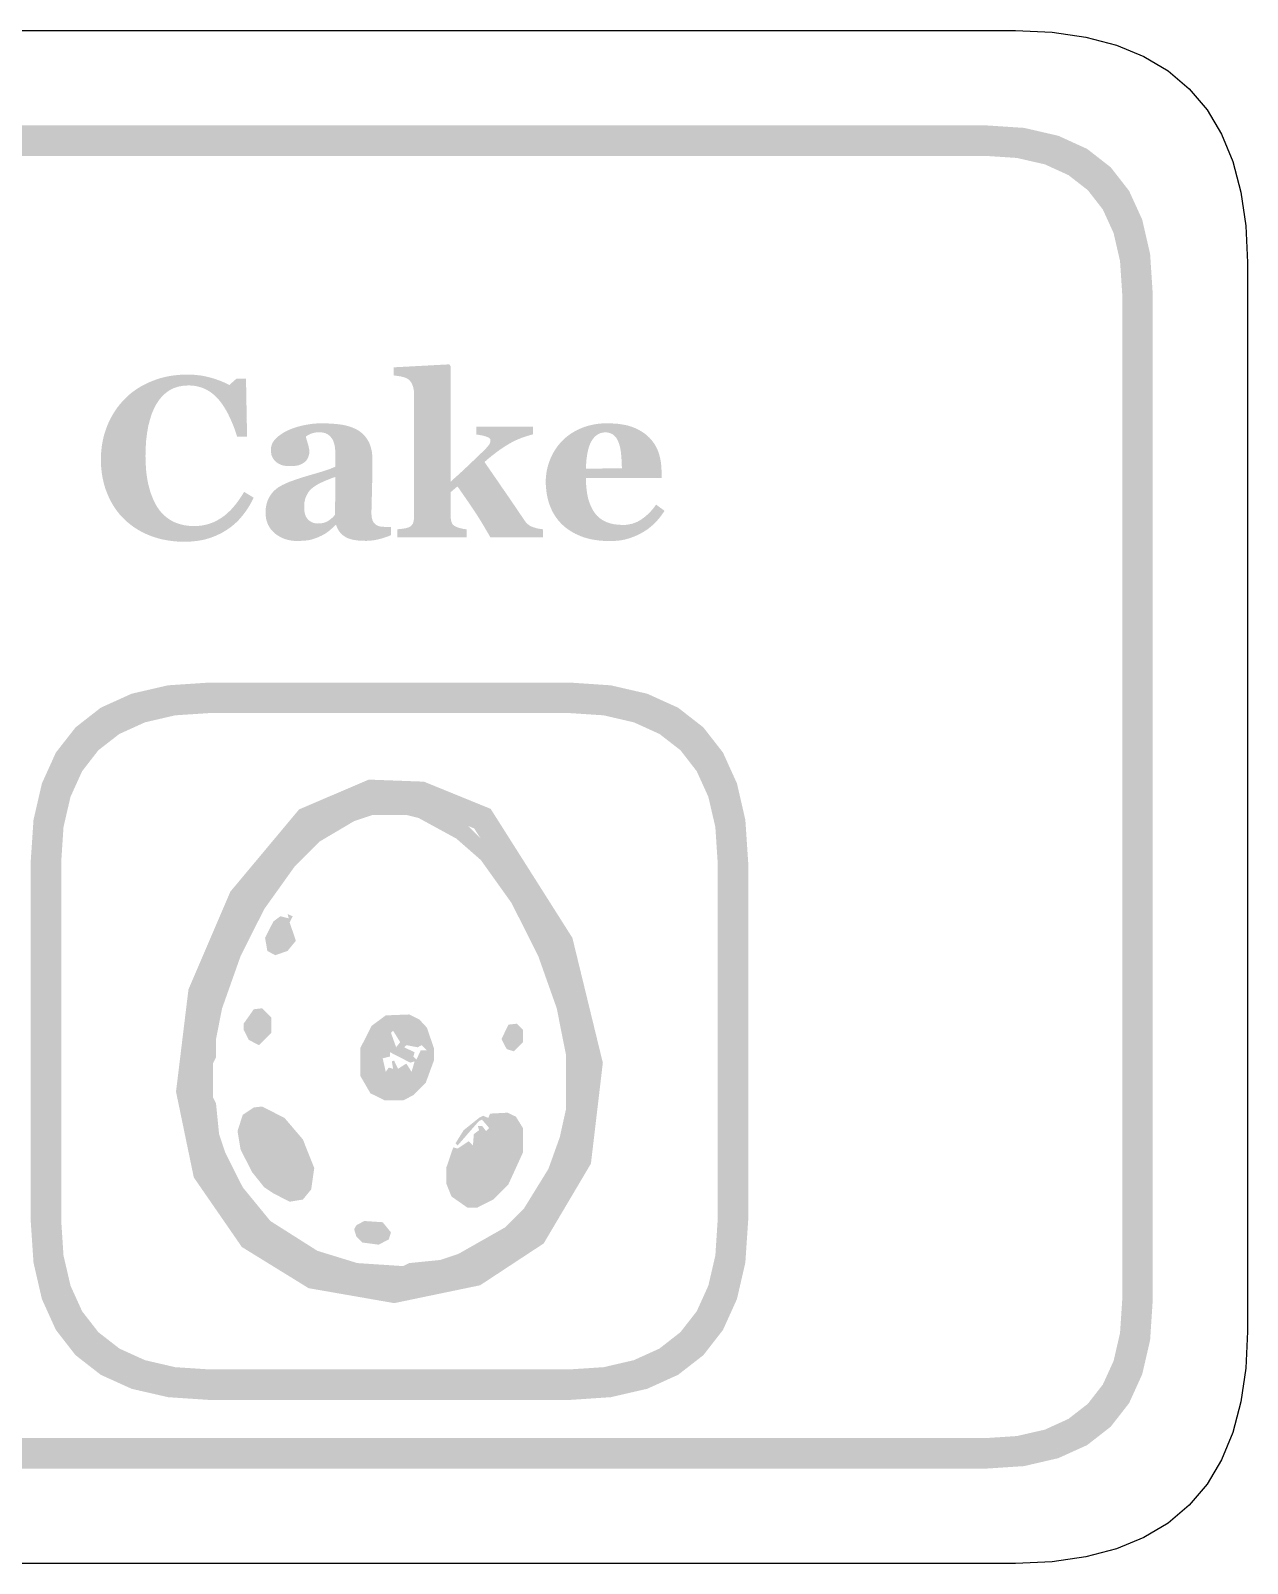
# Model space of a CAD drawing. Header units: millimetres. Extents: x 4 to 272, y 4 to 144.
# Drawn here: x 188.1 to 204.04, y 51.96 to 72.04 of the extents above; entities that cross this region are included whole.
import ezdxf

# ---------------------------------------------------------------- set-up
doc = ezdxf.new("R2010")
doc.units = ezdxf.units.MM
doc.layers.add('CUT', color=1, linetype='Continuous')
doc.layers.add('RASTER', color=7, linetype='Continuous')

msp = doc.modelspace()

# ---------------------------------------------------------------- hatches: boundary and pattern name
at = {"layer": 'RASTER'}
h = msp.add_hatch(color=7, dxfattribs=at)
h.paths.add_polyline_path([(141.2, 68.6), (141.234, 69.116), (141.337, 69.563), (141.509, 69.941), (141.75, 70.25), (142.059, 70.491), (142.438, 70.663), (142.884, 70.766), (143.4, 70.8), (200.6, 70.8), (201.116, 70.766), (201.563, 70.663), (201.941, 70.491), (202.25, 70.25), (202.491, 69.941), (202.663, 69.563), (202.766, 69.116), (202.8, 68.6), (202.8, 55.4), (202.766, 54.884), (202.663, 54.438), (202.491, 54.059), (202.25, 53.75), (201.941, 53.509), (201.563, 53.338), (201.116, 53.234), (200.6, 53.2), (143.4, 53.2), (142.884, 53.234), (142.438, 53.338), (142.059, 53.509), (141.75, 53.75), (141.509, 54.059), (141.337, 54.438), (141.234, 54.884), (141.2, 55.4)])
h.paths.add_polyline_path([(141.6, 68.6), (141.6, 55.4), (141.628, 54.978), (141.712, 54.613), (141.853, 54.303), (142.05, 54.05), (142.303, 53.853), (142.613, 53.712), (142.978, 53.628), (143.4, 53.6), (200.6, 53.6), (201.022, 53.628), (201.388, 53.712), (201.697, 53.853), (201.95, 54.05), (202.147, 54.303), (202.288, 54.613), (202.372, 54.978), (202.4, 55.4), (202.4, 68.6), (202.372, 69.022), (202.288, 69.387), (202.147, 69.697), (201.95, 69.95), (201.697, 70.147), (201.388, 70.288), (201.022, 70.372), (200.6, 70.4), (143.4, 70.4), (142.978, 70.372), (142.613, 70.288), (142.303, 70.147), (142.05, 69.95), (141.853, 69.697), (141.712, 69.387), (141.628, 69.022), (141.6, 68.6)], flags=0)
for points in [[(190.107, 65.344), (190.05, 65.345), (189.995, 65.349), (189.94, 65.355), (189.886, 65.363), (189.833, 65.373), (189.781, 65.386), (189.729, 65.401), (189.679, 65.418), (189.63, 65.438), (189.583, 65.459), (189.537, 65.483), (189.493, 65.509), (189.45, 65.537), (189.409, 65.567), (189.37, 65.599), (189.332, 65.633), (189.297, 65.668), (189.263, 65.706), (189.232, 65.745), (189.202, 65.787), (189.175, 65.83), (189.149, 65.876), (189.125, 65.924), (189.104, 65.973), (189.084, 66.025), (189.067, 66.077), (189.053, 66.131), (189.041, 66.186), (189.032, 66.243), (189.025, 66.3), (189.021, 66.359), (189.02, 66.42), (189.021, 66.479), (189.025, 66.538), (189.032, 66.596), (189.041, 66.652), (189.053, 66.708), (189.067, 66.762), (189.085, 66.815), (189.104, 66.867), (189.126, 66.918), (189.151, 66.967), (189.177, 67.014), (189.206, 67.059), (189.236, 67.103), (189.269, 67.145), (189.304, 67.185), (189.341, 67.224), (189.379, 67.26), (189.419, 67.294), (189.461, 67.325), (189.505, 67.355), (189.551, 67.383), (189.599, 67.408), (189.648, 67.432), (189.7, 67.453), (189.753, 67.472), (189.806, 67.489), (189.861, 67.503), (189.917, 67.514), (189.973, 67.523), (190.03, 67.529), (190.089, 67.533), (190.148, 67.534), (190.191, 67.534), (190.232, 67.532), (190.273, 67.528), (190.313, 67.524), (190.352, 67.518), (190.39, 67.511), (190.427, 67.502), (190.463, 67.493), (190.498, 67.482), (190.531, 67.471), (190.563, 67.46), (190.594, 67.448), (190.623, 67.436), (190.651, 67.424), (190.678, 67.411), (190.703, 67.398), (190.794, 67.479), (190.921, 67.479), (190.935, 66.72), (190.806, 66.72), (190.778, 66.804), (190.748, 66.882), (190.717, 66.954), (190.685, 67.021), (190.651, 67.082), (190.616, 67.137), (190.58, 67.186), (190.542, 67.23), (190.502, 67.268), (190.461, 67.301), (190.417, 67.329), (190.371, 67.352), (190.323, 67.369), (190.273, 67.382), (190.221, 67.39), (190.167, 67.392), (190.1, 67.388), (190.038, 67.377), (189.979, 67.358), (189.925, 67.332), (189.874, 67.297), (189.828, 67.256), (189.786, 67.207), (189.748, 67.15), (189.714, 67.086), (189.685, 67.016), (189.661, 66.94), (189.64, 66.858), (189.625, 66.77), (189.613, 66.676), (189.607, 66.576), (189.604, 66.469), (189.605, 66.409), (189.608, 66.35), (189.611, 66.294), (189.617, 66.24), (189.624, 66.188), (189.632, 66.139), (189.642, 66.092), (189.654, 66.047), (189.666, 66.004), (189.68, 65.963), (189.695, 65.925), (189.71, 65.889), (189.727, 65.855), (189.744, 65.822), (189.762, 65.793), (189.782, 65.765), (189.803, 65.738), (189.826, 65.713), (189.85, 65.69), (189.874, 65.668), (189.9, 65.649), (189.926, 65.631), (189.954, 65.615), (189.982, 65.601), (190.012, 65.589), (190.042, 65.579), (190.073, 65.57), (190.104, 65.562), (190.137, 65.557), (190.17, 65.553), (190.204, 65.55), (190.239, 65.549), (190.289, 65.551), (190.339, 65.556), (190.386, 65.565), (190.433, 65.577), (190.478, 65.593), (190.521, 65.612), (190.563, 65.635), (190.604, 65.661), (190.644, 65.69), (190.683, 65.724), (190.721, 65.76), (190.758, 65.801), (190.794, 65.845), (190.829, 65.892), (190.863, 65.943), (190.896, 65.998), (191.022, 65.921), (191.006, 65.89), (190.99, 65.859), (190.973, 65.829), (190.955, 65.799), (190.937, 65.771), (190.918, 65.743), (190.899, 65.717), (190.879, 65.691), (190.858, 65.666), (190.837, 65.642), (190.815, 65.618), (190.792, 65.596), (190.768, 65.575), (190.744, 65.554), (190.719, 65.534), (190.693, 65.516), (190.664, 65.496), (190.633, 65.478), (190.603, 65.46), (190.571, 65.444), (190.539, 65.429), (190.506, 65.415), (190.472, 65.402), (190.437, 65.39), (190.401, 65.379), (190.364, 65.37), (190.325, 65.362), (190.285, 65.356), (190.243, 65.351), (190.199, 65.347), (190.154, 65.345), (190.107, 65.344)], [(194.813, 65.4), (194.124, 65.4), (194.092, 65.455), (194.061, 65.508), (194.031, 65.559), (194.002, 65.607), (193.973, 65.654), (193.945, 65.698), (193.917, 65.74), (193.891, 65.78), (193.864, 65.819), (193.839, 65.857), (193.813, 65.894), (193.788, 65.93), (193.763, 65.966), (193.739, 66.001), (193.715, 66.036), (193.691, 66.069), (193.604, 65.995), (193.604, 65.675), (193.604, 65.663), (193.604, 65.65), (193.606, 65.639), (193.607, 65.627), (193.61, 65.617), (193.612, 65.607), (193.615, 65.598), (193.619, 65.589), (193.623, 65.581), (193.628, 65.573), (193.634, 65.566), (193.641, 65.56), (193.649, 65.554), (193.658, 65.548), (193.668, 65.543), (193.678, 65.539), (193.685, 65.536), (193.692, 65.533), (193.699, 65.531), (193.707, 65.528), (193.715, 65.526), (193.723, 65.523), (193.731, 65.521), (193.74, 65.519), (193.749, 65.517), (193.757, 65.515), (193.766, 65.513), (193.775, 65.511), (193.784, 65.51), (193.792, 65.509), (193.801, 65.508), (193.81, 65.507), (193.81, 65.4), (192.903, 65.4), (192.903, 65.507), (192.912, 65.508), (192.922, 65.509), (192.931, 65.509), (192.94, 65.51), (192.949, 65.511), (192.958, 65.513), (192.967, 65.514), (192.977, 65.515), (192.986, 65.516), (192.994, 65.518), (193.003, 65.519), (193.011, 65.521), (193.019, 65.523), (193.027, 65.525), (193.034, 65.527), (193.041, 65.529), (193.052, 65.533), (193.063, 65.538), (193.072, 65.543), (193.08, 65.549), (193.088, 65.556), (193.094, 65.563), (193.1, 65.571), (193.105, 65.579), (193.109, 65.587), (193.112, 65.597), (193.115, 65.607), (193.117, 65.618), (193.119, 65.629), (193.121, 65.641), (193.121, 65.653), (193.122, 65.667), (193.122, 67.3), (193.121, 67.312), (193.12, 67.324), (193.119, 67.337), (193.116, 67.349), (193.113, 67.362), (193.11, 67.374), (193.105, 67.387), (193.1, 67.4), (193.095, 67.413), (193.088, 67.425), (193.082, 67.436), (193.074, 67.446), (193.066, 67.455), (193.057, 67.464), (193.048, 67.472), (193.038, 67.479), (193.031, 67.483), (193.022, 67.487), (193.013, 67.491), (193.003, 67.495), (192.992, 67.498), (192.981, 67.502), (192.968, 67.505), (192.955, 67.508), (192.941, 67.511), (192.927, 67.513), (192.914, 67.515), (192.901, 67.517), (192.889, 67.519), (192.877, 67.521), (192.865, 67.522), (192.854, 67.523), (192.854, 67.629), (193.582, 67.668), (193.604, 67.644), (193.604, 66.132), (193.631, 66.157), (193.659, 66.183), (193.689, 66.209), (193.719, 66.237), (193.75, 66.265), (193.781, 66.295), (193.814, 66.325), (193.847, 66.357), (193.88, 66.388), (193.912, 66.418), (193.942, 66.446), (193.97, 66.473), (193.996, 66.499), (194.021, 66.523), (194.044, 66.546), (194.065, 66.567), (194.076, 66.58), (194.086, 66.591), (194.095, 66.601), (194.102, 66.611), (194.108, 66.62), (194.113, 66.629), (194.116, 66.636), (194.118, 66.643), (194.12, 66.649), (194.121, 66.655), (194.122, 66.659), (194.122, 66.664), (194.123, 66.667), (194.123, 66.67), (194.123, 66.673), (194.124, 66.674), (194.123, 66.681), (194.121, 66.687), (194.117, 66.693), (194.112, 66.699), (194.106, 66.704), (194.098, 66.709), (194.088, 66.714), (194.077, 66.718), (194.065, 66.723), (194.051, 66.727), (194.036, 66.731), (194.02, 66.735), (194.002, 66.739), (193.982, 66.742), (193.961, 66.746), (193.939, 66.749), (193.939, 66.853), (194.683, 66.853), (194.683, 66.752), (194.648, 66.742), (194.614, 66.732), (194.583, 66.722), (194.554, 66.712), (194.527, 66.703), (194.503, 66.693), (194.48, 66.684), (194.46, 66.675), (194.44, 66.666), (194.42, 66.656), (194.4, 66.645), (194.379, 66.633), (194.358, 66.621), (194.337, 66.608), (194.314, 66.594), (194.292, 66.579), (194.277, 66.569), (194.262, 66.559), (194.247, 66.549), (194.233, 66.539), (194.218, 66.528), (194.204, 66.518), (194.19, 66.507), (194.176, 66.496), (194.161, 66.485), (194.146, 66.474), (194.131, 66.461), (194.115, 66.448), (194.098, 66.434), (194.081, 66.42), (194.064, 66.405), (194.046, 66.389), (194.081, 66.337), (194.116, 66.287), (194.15, 66.237), (194.184, 66.188), (194.217, 66.141), (194.249, 66.094), (194.28, 66.048), (194.311, 66.004), (194.342, 65.959), (194.373, 65.914), (194.404, 65.868), (194.436, 65.821), (194.468, 65.774), (194.5, 65.726), (194.533, 65.678), (194.566, 65.629), (194.578, 65.612), (194.59, 65.597), (194.603, 65.583), (194.617, 65.571), (194.631, 65.56), (194.646, 65.551), (194.662, 65.543), (194.679, 65.536), (194.696, 65.531), (194.712, 65.526), (194.729, 65.521), (194.746, 65.517), (194.763, 65.514), (194.78, 65.511), (194.797, 65.509), (194.813, 65.507)]]:
    msp.add_hatch(color=7, dxfattribs=at).paths.add_polyline_path(points)
h = msp.add_hatch(color=7, dxfattribs=at)
h.paths.add_polyline_path([(192.821, 65.431), (192.805, 65.424), (192.788, 65.417), (192.77, 65.411), (192.751, 65.404), (192.732, 65.398), (192.711, 65.391), (192.691, 65.385), (192.669, 65.379), (192.647, 65.374), (192.624, 65.369), (192.602, 65.365), (192.578, 65.362), (192.555, 65.359), (192.531, 65.358), (192.507, 65.356), (192.483, 65.356), (192.439, 65.357), (192.399, 65.359), (192.361, 65.364), (192.327, 65.369), (192.295, 65.377), (192.266, 65.386), (192.241, 65.397), (192.218, 65.41), (192.197, 65.424), (192.179, 65.439), (192.162, 65.456), (192.146, 65.475), (192.133, 65.494), (192.121, 65.516), (192.111, 65.538), (192.102, 65.563), (192.093, 65.563), (192.081, 65.55), (192.069, 65.539), (192.056, 65.527), (192.044, 65.516), (192.032, 65.506), (192.021, 65.496), (192.009, 65.487), (191.997, 65.478), (191.986, 65.469), (191.974, 65.461), (191.962, 65.453), (191.95, 65.445), (191.937, 65.438), (191.924, 65.431), (191.912, 65.424), (191.898, 65.418), (191.881, 65.41), (191.864, 65.403), (191.848, 65.396), (191.831, 65.39), (191.814, 65.384), (191.798, 65.379), (191.782, 65.374), (191.766, 65.37), (191.749, 65.366), (191.731, 65.363), (191.711, 65.361), (191.69, 65.358), (191.666, 65.357), (191.642, 65.356), (191.616, 65.355), (191.588, 65.355), (191.546, 65.356), (191.506, 65.361), (191.467, 65.369), (191.43, 65.38), (191.395, 65.394), (191.361, 65.411), (191.329, 65.431), (191.298, 65.455), (191.27, 65.481), (191.245, 65.509), (191.225, 65.539), (191.208, 65.572), (191.195, 65.606), (191.185, 65.642), (191.18, 65.68), (191.178, 65.721), (191.178, 65.744), (191.179, 65.767), (191.181, 65.788), (191.184, 65.809), (191.188, 65.829), (191.193, 65.848), (191.198, 65.866), (191.204, 65.883), (191.211, 65.899), (191.219, 65.915), (191.227, 65.93), (191.236, 65.945), (191.246, 65.96), (191.256, 65.974), (191.267, 65.988), (191.279, 66.001), (191.29, 66.012), (191.302, 66.023), (191.314, 66.033), (191.326, 66.043), (191.339, 66.053), (191.353, 66.062), (191.366, 66.07), (191.381, 66.078), (191.395, 66.086), (191.41, 66.093), (191.426, 66.101), (191.441, 66.108), (191.457, 66.115), (191.474, 66.122), (191.49, 66.129), (191.507, 66.135), (191.541, 66.147), (191.577, 66.16), (191.614, 66.172), (191.652, 66.185), (191.693, 66.197), (191.735, 66.21), (191.778, 66.223), (191.824, 66.236), (191.868, 66.249), (191.91, 66.261), (191.948, 66.273), (191.983, 66.285), (192.016, 66.296), (192.045, 66.308), (192.07, 66.318), (192.093, 66.329), (192.093, 66.469), (192.093, 66.479), (192.093, 66.489), (192.092, 66.5), (192.092, 66.512), (192.091, 66.524), (192.09, 66.537), (192.089, 66.551), (192.087, 66.566), (192.086, 66.581), (192.084, 66.595), (192.081, 66.608), (192.078, 66.621), (192.075, 66.634), (192.071, 66.645), (192.067, 66.657), (192.063, 66.667), (192.057, 66.679), (192.051, 66.69), (192.044, 66.7), (192.036, 66.71), (192.028, 66.72), (192.019, 66.729), (192.009, 66.738), (191.998, 66.746), (191.987, 66.754), (191.974, 66.76), (191.961, 66.766), (191.947, 66.77), (191.932, 66.774), (191.916, 66.776), (191.9, 66.778), (191.882, 66.778), (191.867, 66.778), (191.851, 66.777), (191.837, 66.776), (191.823, 66.774), (191.81, 66.771), (191.798, 66.768), (191.786, 66.764), (191.775, 66.76), (191.764, 66.756), (191.754, 66.751), (191.745, 66.746), (191.736, 66.742), (191.727, 66.737), (191.719, 66.732), (191.712, 66.728), (191.705, 66.723), (191.706, 66.715), (191.708, 66.706), (191.711, 66.696), (191.714, 66.686), (191.717, 66.674), (191.721, 66.662), (191.725, 66.648), (191.73, 66.633), (191.735, 66.618), (191.739, 66.604), (191.742, 66.589), (191.745, 66.574), (191.748, 66.56), (191.749, 66.546), (191.75, 66.532), (191.75, 66.518), (191.75, 66.511), (191.75, 66.504), (191.749, 66.497), (191.747, 66.49), (191.745, 66.482), (191.743, 66.473), (191.74, 66.465), (191.737, 66.455), (191.734, 66.446), (191.73, 66.438), (191.726, 66.43), (191.721, 66.422), (191.716, 66.415), (191.711, 66.408), (191.705, 66.402), (191.699, 66.396), (191.691, 66.389), (191.682, 66.382), (191.673, 66.376), (191.664, 66.37), (191.654, 66.365), (191.644, 66.36), (191.634, 66.355), (191.624, 66.351), (191.613, 66.347), (191.6, 66.344), (191.586, 66.341), (191.571, 66.339), (191.554, 66.337), (191.536, 66.336), (191.517, 66.335), (191.496, 66.335), (191.466, 66.335), (191.438, 66.338), (191.412, 66.343), (191.388, 66.349), (191.365, 66.358), (191.345, 66.368), (191.326, 66.38), (191.31, 66.394), (191.295, 66.409), (191.282, 66.426), (191.271, 66.443), (191.262, 66.462), (191.255, 66.482), (191.251, 66.503), (191.248, 66.525), (191.247, 66.548), (191.248, 66.569), (191.251, 66.588), (191.256, 66.608), (191.263, 66.626), (191.272, 66.644), (191.283, 66.662), (191.296, 66.679), (191.312, 66.696), (191.329, 66.712), (191.346, 66.727), (191.365, 66.741), (191.384, 66.755), (191.404, 66.768), (191.426, 66.781), (191.448, 66.792), (191.471, 66.803), (191.494, 66.814), (191.519, 66.824), (191.544, 66.833), (191.57, 66.842), (191.597, 66.851), (191.625, 66.858), (191.654, 66.865), (191.683, 66.871), (191.713, 66.877), (191.742, 66.882), (191.771, 66.886), (191.799, 66.89), (191.826, 66.892), (191.853, 66.894), (191.88, 66.895), (191.906, 66.896), (191.941, 66.895), (191.975, 66.895), (192.009, 66.893), (192.042, 66.891), (192.074, 66.889), (192.106, 66.886), (192.136, 66.883), (192.167, 66.879), (192.196, 66.874), (192.224, 66.868), (192.252, 66.861), (192.279, 66.853), (192.306, 66.844), (192.331, 66.833), (192.356, 66.822), (192.38, 66.809), (192.402, 66.796), (192.423, 66.781), (192.443, 66.764), (192.462, 66.746), (192.479, 66.727), (192.496, 66.706), (192.511, 66.684), (192.525, 66.66), (192.537, 66.635), (192.548, 66.608), (192.557, 66.579), (192.565, 66.548), (192.571, 66.516), (192.575, 66.481), (192.577, 66.445), (192.578, 66.406), (192.578, 66.364), (192.578, 66.32), (192.577, 66.274), (192.576, 66.225), (192.576, 66.175), (192.574, 66.123), (192.573, 66.07), (192.572, 66.014), (192.57, 65.959), (192.569, 65.91), (192.568, 65.865), (192.567, 65.826), (192.566, 65.791), (192.565, 65.761), (192.565, 65.735), (192.565, 65.715), (192.565, 65.699), (192.566, 65.684), (192.568, 65.669), (192.57, 65.656), (192.573, 65.643), (192.576, 65.632), (192.58, 65.621), (192.585, 65.611), (192.59, 65.602), (192.596, 65.593), (192.603, 65.585), (192.61, 65.578), (192.618, 65.571), (192.626, 65.565), (192.636, 65.559), (192.646, 65.554), (192.652, 65.551), (192.66, 65.549), (192.668, 65.546), (192.678, 65.544), (192.688, 65.543), (192.699, 65.542), (192.711, 65.541), (192.724, 65.54), (192.737, 65.539), (192.75, 65.539), (192.763, 65.539), (192.775, 65.538), (192.787, 65.538), (192.799, 65.538), (192.81, 65.538), (192.821, 65.538)])
h.paths.add_polyline_path([(192.093, 66.194), (192.073, 66.187), (192.052, 66.18), (192.032, 66.172), (192.012, 66.164), (191.991, 66.156), (191.971, 66.148), (191.951, 66.139), (191.931, 66.13), (191.911, 66.121), (191.892, 66.112), (191.874, 66.103), (191.857, 66.093), (191.841, 66.084), (191.826, 66.074), (191.812, 66.065), (191.799, 66.055), (191.786, 66.044), (191.773, 66.033), (191.761, 66.021), (191.75, 66.008), (191.74, 65.995), (191.731, 65.98), (191.722, 65.966), (191.714, 65.95), (191.707, 65.934), (191.7, 65.917), (191.695, 65.899), (191.691, 65.881), (191.687, 65.862), (191.685, 65.842), (191.684, 65.821), (191.683, 65.8), (191.684, 65.772), (191.686, 65.747), (191.69, 65.723), (191.696, 65.701), (191.703, 65.682), (191.712, 65.664), (191.723, 65.648), (191.735, 65.634), (191.748, 65.622), (191.763, 65.612), (191.778, 65.603), (191.793, 65.596), (191.81, 65.59), (191.827, 65.586), (191.845, 65.584), (191.863, 65.583), (191.883, 65.584), (191.902, 65.585), (191.92, 65.588), (191.937, 65.591), (191.953, 65.596), (191.968, 65.602), (191.982, 65.608), (191.996, 65.616), (192.009, 65.625), (192.021, 65.634), (192.033, 65.643), (192.045, 65.653), (192.056, 65.663), (192.067, 65.674), (192.077, 65.686), (192.087, 65.697)], flags=0)
h = msp.add_hatch(color=7, dxfattribs=at)
h.paths.add_polyline_path([(196.404, 65.75), (196.391, 65.729), (196.377, 65.709), (196.363, 65.689), (196.348, 65.669), (196.332, 65.649), (196.315, 65.63), (196.298, 65.611), (196.281, 65.593), (196.262, 65.574), (196.243, 65.557), (196.223, 65.54), (196.203, 65.524), (196.182, 65.508), (196.161, 65.494), (196.138, 65.479), (196.116, 65.466), (196.091, 65.452), (196.067, 65.44), (196.042, 65.428), (196.017, 65.417), (195.992, 65.407), (195.967, 65.398), (195.942, 65.389), (195.917, 65.382), (195.892, 65.375), (195.865, 65.369), (195.838, 65.364), (195.809, 65.36), (195.78, 65.357), (195.75, 65.355), (195.719, 65.354), (195.687, 65.353), (195.633, 65.354), (195.582, 65.357), (195.532, 65.362), (195.485, 65.369), (195.439, 65.377), (195.395, 65.388), (195.353, 65.4), (195.312, 65.415), (195.274, 65.431), (195.237, 65.448), (195.202, 65.467), (195.169, 65.487), (195.137, 65.508), (195.107, 65.531), (195.079, 65.555), (195.052, 65.58), (195.027, 65.607), (195.004, 65.635), (194.983, 65.663), (194.963, 65.694), (194.944, 65.725), (194.928, 65.757), (194.913, 65.791), (194.899, 65.826), (194.887, 65.861), (194.877, 65.898), (194.868, 65.935), (194.861, 65.973), (194.856, 66.012), (194.852, 66.051), (194.849, 66.091), (194.849, 66.132), (194.849, 66.17), (194.852, 66.206), (194.856, 66.243), (194.862, 66.279), (194.87, 66.314), (194.88, 66.35), (194.891, 66.384), (194.904, 66.419), (194.918, 66.453), (194.934, 66.485), (194.951, 66.517), (194.97, 66.548), (194.99, 66.578), (195.012, 66.607), (195.035, 66.635), (195.06, 66.663), (195.085, 66.688), (195.113, 66.712), (195.142, 66.735), (195.172, 66.757), (195.204, 66.777), (195.238, 66.796), (195.274, 66.814), (195.311, 66.831), (195.349, 66.846), (195.389, 66.859), (195.43, 66.87), (195.471, 66.879), (195.514, 66.887), (195.558, 66.892), (195.604, 66.895), (195.65, 66.896), (195.7, 66.895), (195.748, 66.892), (195.793, 66.889), (195.837, 66.883), (195.878, 66.876), (195.916, 66.868), (195.953, 66.857), (195.987, 66.846), (196.019, 66.833), (196.05, 66.819), (196.079, 66.803), (196.107, 66.786), (196.134, 66.769), (196.159, 66.75), (196.183, 66.729), (196.205, 66.708), (196.225, 66.687), (196.244, 66.664), (196.261, 66.641), (196.277, 66.617), (196.292, 66.592), (196.305, 66.566), (196.316, 66.539), (196.327, 66.511), (196.336, 66.483), (196.343, 66.454), (196.35, 66.424), (196.355, 66.395), (196.359, 66.365), (196.362, 66.335), (196.364, 66.304), (196.365, 66.273), (196.365, 66.178), (195.375, 66.178), (195.376, 66.105), (195.382, 66.037), (195.391, 65.973), (195.403, 65.913), (195.42, 65.859), (195.44, 65.808), (195.463, 65.762), (195.49, 65.721), (195.521, 65.684), (195.557, 65.652), (195.596, 65.625), (195.64, 65.603), (195.688, 65.586), (195.74, 65.574), (195.797, 65.567), (195.858, 65.564), (195.892, 65.565), (195.925, 65.569), (195.957, 65.575), (195.989, 65.583), (196.019, 65.594), (196.049, 65.606), (196.078, 65.622), (196.105, 65.64), (196.132, 65.659), (196.158, 65.68), (196.183, 65.702), (196.207, 65.725), (196.23, 65.75), (196.252, 65.775), (196.273, 65.802), (196.293, 65.831)])
h.paths.add_polyline_path([(195.845, 66.307), (195.845, 66.329), (195.844, 66.351), (195.843, 66.373), (195.843, 66.396), (195.841, 66.418), (195.84, 66.441), (195.838, 66.464), (195.836, 66.487), (195.834, 66.509), (195.831, 66.531), (195.827, 66.551), (195.824, 66.571), (195.82, 66.589), (195.815, 66.606), (195.81, 66.623), (195.805, 66.638), (195.799, 66.654), (195.792, 66.67), (195.784, 66.685), (195.776, 66.698), (195.767, 66.711), (195.758, 66.722), (195.748, 66.732), (195.737, 66.742), (195.726, 66.75), (195.714, 66.757), (195.701, 66.763), (195.688, 66.768), (195.674, 66.772), (195.659, 66.775), (195.644, 66.776), (195.628, 66.777), (195.6, 66.775), (195.574, 66.77), (195.55, 66.761), (195.526, 66.748), (195.505, 66.732), (195.484, 66.713), (195.465, 66.689), (195.448, 66.663), (195.432, 66.632), (195.418, 66.597), (195.406, 66.558), (195.396, 66.515), (195.388, 66.468), (195.381, 66.416), (195.377, 66.361), (195.375, 66.301)], flags=0)
h = msp.add_hatch(color=7, dxfattribs=at)
h.paths.add_polyline_path([(188.1, 61.15), (188.137, 61.701), (188.247, 62.178), (188.43, 62.582), (188.688, 62.912), (189.018, 63.17), (189.422, 63.353), (189.899, 63.463), (190.45, 63.5), (195.15, 63.5), (195.701, 63.463), (196.178, 63.353), (196.582, 63.17), (196.913, 62.912), (197.17, 62.582), (197.353, 62.178), (197.463, 61.701), (197.5, 61.15), (197.5, 56.45), (197.463, 55.899), (197.353, 55.422), (197.17, 55.018), (196.913, 54.687), (196.582, 54.43), (196.178, 54.247), (195.701, 54.137), (195.15, 54.1), (190.45, 54.1), (189.899, 54.137), (189.422, 54.247), (189.018, 54.43), (188.687, 54.688), (188.43, 55.018), (188.247, 55.422), (188.137, 55.899), (188.1, 56.45)])
h.paths.add_polyline_path([(188.5, 61.15), (188.5, 56.45), (188.53, 55.993), (188.622, 55.597), (188.774, 55.262), (188.987, 54.988), (189.262, 54.774), (189.597, 54.622), (189.993, 54.53), (190.45, 54.5), (195.15, 54.5), (195.607, 54.53), (196.003, 54.622), (196.338, 54.774), (196.612, 54.988), (196.826, 55.262), (196.978, 55.597), (197.07, 55.993), (197.1, 56.45), (197.1, 61.15), (197.07, 61.607), (196.978, 62.003), (196.826, 62.338), (196.613, 62.613), (196.338, 62.826), (196.003, 62.978), (195.607, 63.07), (195.15, 63.1), (190.45, 63.1), (189.993, 63.07), (189.597, 62.978), (189.262, 62.826), (188.987, 62.613), (188.774, 62.338), (188.622, 62.003), (188.53, 61.607), (188.5, 61.15)], flags=0)
h = msp.add_hatch(color=7, dxfattribs=at)
h.paths.add_polyline_path([(192.529, 62.228), (193.252, 62.201), (194.126, 61.845), (195.197, 60.155), (195.596, 58.518), (195.44, 57.197), (194.821, 56.151), (193.988, 55.603), (192.863, 55.369), (191.741, 55.565), (190.866, 56.105), (190.237, 57.016), (190.004, 58.139), (190.167, 59.479), (190.716, 60.76), (191.616, 61.837)])
h.paths.add_polyline_path([(192.589, 61.905), (191.812, 61.573), (190.992, 60.591), (190.479, 59.395), (190.328, 58.153), (190.537, 57.144), (191.091, 56.342), (191.857, 55.869), (192.858, 55.695), (193.864, 55.904), (194.583, 56.377), (195.13, 57.301), (195.272, 58.498), (194.899, 60.029), (193.911, 61.588), (193.184, 61.883), (192.589, 61.905)], flags=0)
h = msp.add_hatch(color=7, dxfattribs=at)
h.paths.add_polyline_path([(192.51, 61.954), (193.102, 61.966), (193.343, 61.885), (193.837, 61.616), (194.28, 61.174), (194.561, 60.772), (194.871, 60.197), (195.152, 59.473), (195.313, 58.789), (195.313, 57.824), (195.273, 57.623), (195.072, 57.02), (194.883, 56.686), (194.4, 56.163), (194.159, 56.002), (193.785, 55.813), (193.182, 55.653), (192.458, 55.653), (192.257, 55.693), (191.775, 55.854), (191.36, 56.083), (190.999, 56.364), (190.757, 56.646), (190.407, 57.342), (190.287, 57.824), (190.287, 58.709), (190.327, 58.789), (190.367, 59.191), (190.488, 59.593), (190.838, 60.41), (191.159, 60.932), (191.602, 61.455), (192.044, 61.777)])
h.paths.add_polyline_path([(192.579, 61.765), (192.338, 61.684), (191.883, 61.415), (191.561, 61.093), (191.159, 60.53), (190.85, 59.915), (190.608, 59.232), (190.528, 58.829), (190.528, 58.588), (190.488, 58.508), (190.488, 58.065), (190.528, 57.985), (190.568, 57.583), (190.649, 57.342), (190.878, 56.887), (191.24, 56.445), (191.855, 56.055), (192.378, 55.894), (192.981, 55.854), (193.061, 55.894), (193.463, 55.934), (193.705, 56.015), (194.32, 56.364), (194.561, 56.606), (194.883, 57.128), (195.032, 57.543), (195.112, 57.905), (195.112, 58.628), (194.992, 59.232), (194.75, 59.915), (194.4, 60.611), (193.998, 61.174), (193.677, 61.455), (193.182, 61.725), (193.021, 61.765)], flags=0)
h.paths.add_polyline_path([(191.465, 60.466), (191.533, 60.438), (191.493, 60.357), (191.574, 60.116), (191.465, 59.983), (191.304, 59.927), (191.2, 59.983), (191.171, 60.156), (191.28, 60.37), (191.372, 60.438), (191.481, 60.41)], flags=0)
h.paths.add_polyline_path([(191.023, 59.219), (191.131, 59.232), (191.252, 59.111), (191.252, 58.91), (191.091, 58.749), (190.958, 58.817), (190.89, 58.95), (190.89, 59.03)], flags=0)
h.paths.add_polyline_path([(192.752, 59.139), (193.061, 59.151), (193.194, 59.083), (193.291, 58.978), (193.383, 58.709), (193.383, 58.548), (193.275, 58.254), (193.114, 58.094), (192.981, 58.025), (192.74, 58.025), (192.551, 58.118), (192.418, 58.347), (192.418, 58.709), (192.567, 59.002)], flags=0)
h.paths.add_polyline_path([(194.36, 59.018), (194.469, 59.03), (194.549, 58.95), (194.549, 58.789), (194.429, 58.669), (194.336, 58.697), (194.268, 58.829)], flags=0)
h.paths.add_polyline_path([(192.848, 58.938), (192.82, 58.91), (192.888, 58.721), (192.941, 58.789)], flags=0)
h.paths.add_polyline_path([(193.021, 58.749), (192.993, 58.721), (193.13, 58.656), (193.114, 58.6), (193.154, 58.56), (193.21, 58.681), (193.291, 58.681), (193.222, 58.749), (193.17, 58.721)], flags=0)
h.paths.add_polyline_path([(192.808, 58.656), (192.808, 58.6), (192.712, 58.576), (192.752, 58.399), (192.792, 58.455), (192.848, 58.439), (192.832, 58.536), (192.86, 58.548), (192.913, 58.439), (193.021, 58.508), (193.09, 58.399), (193.13, 58.536), (193.073, 58.52)], flags=0)
h.paths.add_polyline_path([(191.023, 57.933), (191.131, 57.945), (191.425, 57.796), (191.666, 57.514), (191.815, 57.14), (191.775, 56.859), (191.666, 56.726), (191.493, 56.698), (191.28, 56.807), (191.159, 56.887), (190.999, 57.088), (190.85, 57.382), (190.81, 57.623), (190.878, 57.836)], flags=0)
h.paths.add_polyline_path([(194.119, 57.852), (194.348, 57.864), (194.457, 57.812), (194.549, 57.663), (194.549, 57.342), (194.36, 56.927), (194.159, 56.726), (193.946, 56.618), (193.825, 56.618), (193.612, 56.767), (193.544, 56.939), (193.544, 57.14), (193.636, 57.41), (193.693, 57.394), (193.837, 57.49), (193.894, 57.434), (193.906, 57.583), (193.974, 57.635), (193.958, 57.691), (194.014, 57.691), (194.067, 57.623), (194.107, 57.663), (194.014, 57.772), (193.974, 57.756), (193.693, 57.434), (193.665, 57.462), (193.773, 57.635), (193.974, 57.796), (194.026, 57.824), (194.095, 57.796)], flags=0)
h.paths.add_polyline_path([(192.47, 56.445), (192.712, 56.429), (192.82, 56.296), (192.792, 56.204), (192.659, 56.135), (192.446, 56.163), (192.366, 56.244), (192.338, 56.336), (192.366, 56.389)], flags=0)

# ---------------------------------------------------------------- linework, layer by layer
at = {"layer": 'CUT'}
msp.add_lwpolyline([(142.999, 72.04), (201.001, 72.04), (201.483, 72.019), (201.925, 71.956), (202.325, 71.851), (202.685, 71.703), (203.003, 71.512), (203.278, 71.278), (203.512, 71.003), (203.703, 70.685), (203.851, 70.325), (203.956, 69.925), (204.019, 69.483), (204.04, 69.001), (204.04, 54.999), (204.019, 54.517), (203.956, 54.075), (203.851, 53.675), (203.703, 53.315), (203.512, 52.997), (203.278, 52.722), (203.003, 52.488), (202.685, 52.297), (202.325, 52.149), (201.925, 52.044), (201.483, 51.981), (201.001, 51.96), (142.999, 51.96)], dxfattribs=at)

doc.saveas('drawing.dxf')
